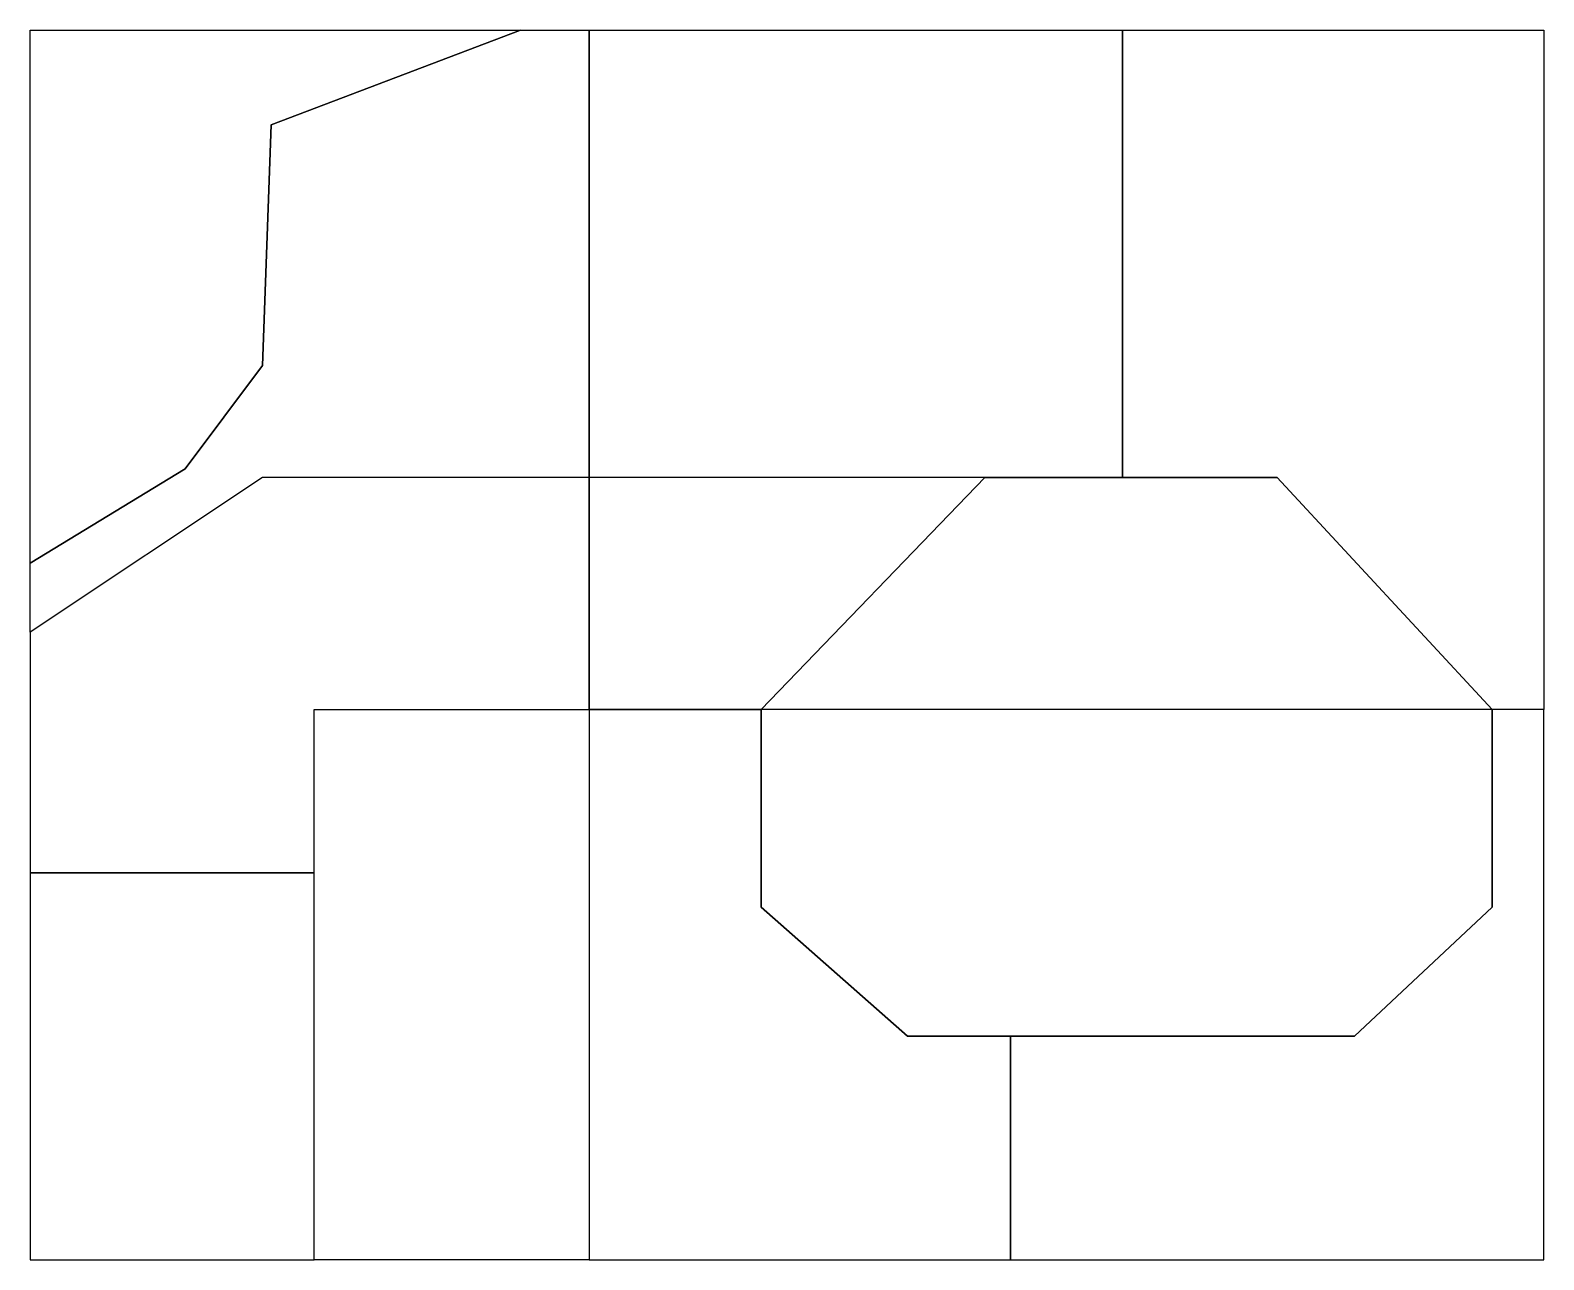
# Model space of a CAD drawing. Extents: x 10 to 1770, y 11 to 1441.
import ezdxf

# ---------------------------------------------------------------- set-up
doc = ezdxf.new("R2010")
doc.units = 0
doc.layers.add('Layer_1', color=7, linetype='CONTINUOUS')

msp = doc.modelspace()

# ---------------------------------------------------------------- linework, layer by layer
at = {"layer": 'Layer_1', "color": 2}
for points in [[(660.5, 1440.8125), (660.5, 920.8125), (280.5, 920.8125), (10.5, 740.8125), (10.5, 820.8125), (190.5, 930.8125), (280.5, 1050.8125), (290.5, 1330.8125), (580.5, 1440.8125), (660.5, 1440.8125)], [(10.5, 1440.8125), (580.5, 1440.8125), (290.5, 1330.8125), (280.5, 1050.8125), (190.5, 930.8125), (10.5, 820.8125), (10.5, 1440.8125)], [(660.5, 1440.8125), (1280.5, 1440.8125), (1280.5, 920.8125), (660.5, 920.8125), (660.5, 1440.8125)], [(1280.5, 1440.8125), (1770.5, 1440.8125), (1770.5, 650.8125), (1710.5, 650.8125), (1460.5, 920.8125), (1280.5, 920.8125), (1280.5, 1440.8125)], [(660.5, 650.8125), (660.5, 920.8125), (280.5, 920.8125), (10.5, 740.8125), (10.5, 460.8125), (340.5, 460.8125), (340.5, 650.8125), (660.5, 650.8125)], [(860.5, 650.8125), (860.5, 650.8125), (1120.5, 920.8125), (1460.5, 920.8125), (1710.5, 650.8125), (1710.5, 650.8125), (860.5, 650.8125)], [(860.5, 650.8125), (660.5, 650.8125), (660.5, 10.8125), (1150.5, 10.8125), (1150.5, 270.8125), (1030.5, 270.8125), (860.5, 420.8125), (860.5, 650.8125)], [(860.5, 650.8125), (860.5, 420.8125), (1030.5, 270.8125), (1550.5, 270.8125), (1710.5, 420.8125), (1710.5, 650.8125), (860.5, 650.8125)], [(1150.5, 10.8125), (1770.5, 10.8125), (1770.5, 650.8125), (1710.5, 650.8125), (1710.5, 420.8125), (1550.5, 270.8125), (1150.5, 270.8125), (1150.5, 10.8125)], [(10.5, 460.8125), (10.5, 10.8125), (340.5, 10.8125), (340.5, 460.8125), (10.5, 460.8125)]]:
    msp.add_lwpolyline(points, close=True, dxfattribs=at)
for points in [[(660.5, 650.8125), (860.5, 650.8125), (1120.5, 920.8125), (660.5, 920.8125), (660.5, 650.8125)], [(340.5, 650.8125), (660.5, 650.8125), (660.5, 10.8125), (340.5, 10.8125), (340.5, 650.8125)]]:
    msp.add_lwpolyline(points, dxfattribs=at)

doc.saveas('drawing.dxf')
